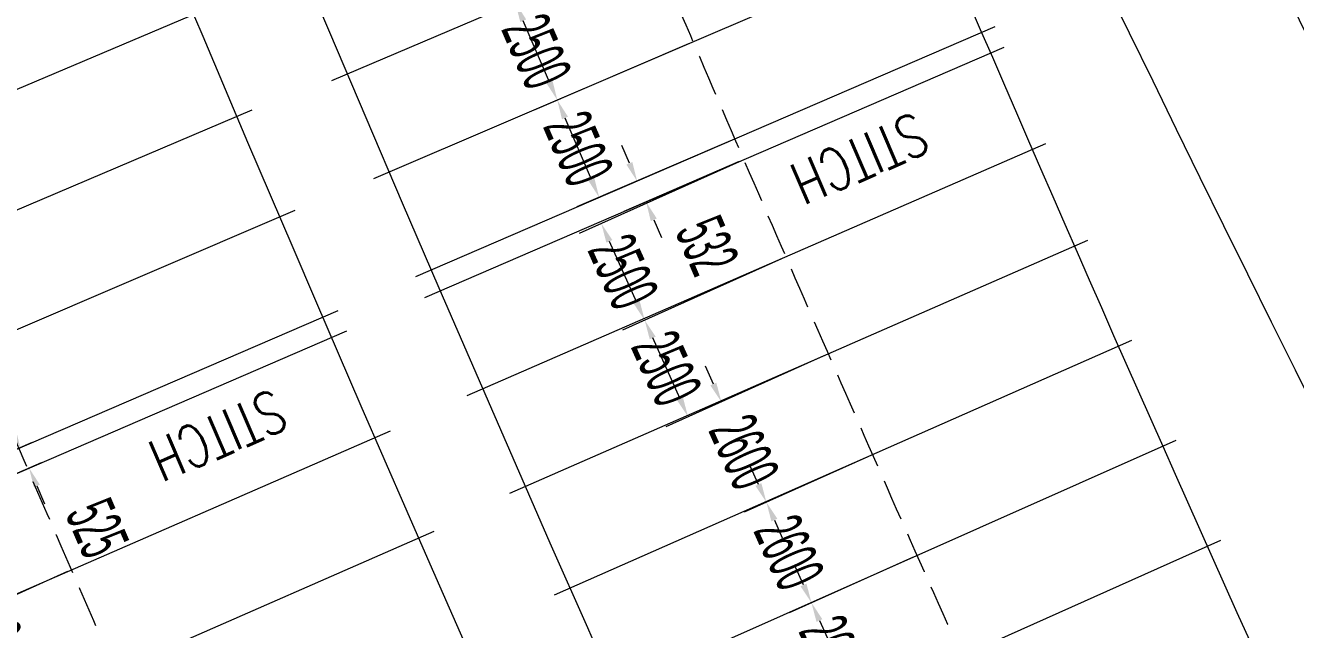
# Model space of a CAD drawing. Header units: millimetres. Extents: x 27228149 to 29012050, y 40856015 to 42918728.
# Drawn here: x 27425136 to 27455137, y 42352546 to 42366813 of the extents above; entities that cross this region are included whole.
import ezdxf

# ---------------------------------------------------------------- set-up
doc = ezdxf.new("R2010")
doc.units = ezdxf.units.MM
doc.header["$LTSCALE"] = 0.05
doc.linetypes.add('DGN Style 3', pattern=[27349.722329, 19535.51595, -7814.20638])
doc.layers.get('Defpoints').update_dxf_attribs({"lineweight": 0})
for name, color, linetype, lineweight in [('InnerEdge_NB', 7, 'Continuous', 0), ('InnerEdge_SB', 7, 'Continuous', 0), ('InnerEdge_SB_Ramp', 7, 'Continuous', 0), ('OuterEdge_NB', 7, 'Continuous', 0), ('OuterEdge_SB', 7, 'Continuous', 0), ('OuterEdge_SBRamp', 7, 'Continuous', 0), ('PlacementCurve_NB', 1, 'DGN Style 3', 0), ('PlacementCurve_SB', 1, 'DGN Style 3', 0), ('PlacementCurve_SBRamp', 1, 'DGN Style 3', 0), ('S-_ANOT----_A-', 7, 'Continuous', 0), ('S-_ANOT----_T-', 7, 'Continuous', 0), ('S-_SEG-----_E-NB', 3, 'Continuous', 13), ('S-_SEG-----_E-SB', 3, 'Continuous', 13), ('S-_WALLLBW-_E-', 40, 'Continuous', 13)]:
    doc.layers.add(name, color=color, linetype=linetype, lineweight=lineweight)
doc.styles.add('Styletxt', font='txt.shx')
doc.styles.add('StyleWORKING', font='WORKING.shx')
doc.dimstyles.new('dim300', dxfattribs={"dimtxt": 750, "dimasz": 750, "dimexe": 375, "dimexo": 375, "dimgap": 375, "dimtad": 1, "dimdec": 0, "dimzin": 11, "dimdsep": 46, "dimtxsty": 'StyleWORKING', "dimsah": 1, "dimcen": 0.09, "dimclrd": 7, "dimclre": 7, "dimadec": 4, "dimazin": 3, "dimtfac": 1, "dimtdec": 0, "dimtmove": 0, "dimatfit": 3, "dimfxl": 1, "dimtolj": 1, "dimtzin": 0, "dimlwd": 0, "dimlwe": 0, "dimarcsym": 0})

# ---------------------------------------------------------------- blocks, each defined once
blk = doc.blocks.new('*D365')
at = {"layer": 'Defpoints', "color": 0, "linetype": 'Continuous', "transparency": 16777216}
for p in [(27439922, 42368726), (27436712, 42367346), (27440904, 42366427)]:
    blk.add_point(p, dxfattribs=at)
at = {"layer": 'S-_ANOT----_A-', "linetype": 'Continuous', "transparency": 16777216}
for p, q in [((27439817, 42368681), (27436184, 42367119)), ((27440798, 42366381), (27437171, 42364822))]:
    blk.add_line(p, q, dxfattribs=at)
at = {"layer": 'S-_ANOT----_A-', "color": 7, "linetype": 'Continuous', "lineweight": 0, "transparency": 16777216}
blk.add_line((27437518, 42365472), (27436894, 42366923), dxfattribs=at)
at = {"layer": 'S-_ANOT----_A-', "color": 7, "linetype": 'Continuous', "transparency": 16777216}
for points in [[(27436964, 42366954), (27436823, 42366893), (27436712, 42367346)], [(27437588, 42365502), (27437447, 42365441), (27437699, 42365049)]]:
    blk.add_solid(points, dxfattribs=at)
at = {"layer": 'S-_ANOT----_A-', "color": 0, "linetype": 'Continuous', "transparency": 16777216, "insert": (27437207, 42366198), "char_height": 1150, "attachment_point": 5, "rotation": 293.2621, "style": 'StyleWORKING'}
blk.add_mtext('\\A1;{\\W0.47826;\\C0;2500}', dxfattribs=at)
blk = doc.blocks.new('*D366')
at = {"layer": 'Defpoints', "color": 0, "linetype": 'Continuous', "transparency": 16777216}
for p in [(27442102, 42363642), (27438740, 42362133), (27443096, 42361348)]:
    blk.add_point(p, dxfattribs=at)
at = {"layer": 'S-_ANOT----_A-', "linetype": 'Continuous', "transparency": 16777216}
for p, q in [((27441997, 42363595), (27438215, 42361898)), ((27442991, 42361301), (27439239, 42359617))]:
    blk.add_line(p, q, dxfattribs=at)
at = {"layer": 'S-_ANOT----_A-', "color": 7, "linetype": 'Continuous', "lineweight": 0, "transparency": 16777216}
blk.add_line((27439575, 42360272), (27438928, 42361714), dxfattribs=at)
at = {"layer": 'S-_ANOT----_A-', "color": 7, "linetype": 'Continuous', "transparency": 16777216}
for points in [[(27438998, 42361745), (27438858, 42361682), (27438740, 42362133)], [(27439645, 42360304), (27439505, 42360241), (27439763, 42359853)]]:
    blk.add_solid(points, dxfattribs=at)
at = {"layer": 'S-_ANOT----_A-', "color": 0, "linetype": 'Continuous', "transparency": 16777216, "insert": (27439253, 42360994), "char_height": 1150, "attachment_point": 5, "rotation": 294.1646, "style": 'StyleWORKING'}
blk.add_mtext('\\A1;{\\W0.47826;\\C0;2500}', dxfattribs=at)
blk = doc.blocks.new('*D367')
at = {"layer": 'Defpoints', "color": 0, "linetype": 'Continuous', "transparency": 16777216}
for p in [(27443096, 42361348), (27439763, 42359853), (27444096, 42359057)]:
    blk.add_point(p, dxfattribs=at)
at = {"layer": 'S-_ANOT----_A-', "linetype": 'Continuous', "transparency": 16777216}
for p, q in [((27442991, 42361301), (27439239, 42359617)), ((27443991, 42359010), (27440262, 42357336))]:
    blk.add_line(p, q, dxfattribs=at)
at = {"layer": 'S-_ANOT----_A-', "color": 7, "linetype": 'Continuous', "lineweight": 0, "transparency": 16777216}
blk.add_line((27440598, 42357992), (27439952, 42359433), dxfattribs=at)
at = {"layer": 'S-_ANOT----_A-', "color": 7, "linetype": 'Continuous', "transparency": 16777216}
for points in [[(27440022, 42359464), (27439882, 42359402), (27439763, 42359853)], [(27440668, 42358023), (27440528, 42357960), (27440787, 42357572)]]:
    blk.add_solid(points, dxfattribs=at)
at = {"layer": 'S-_ANOT----_A-', "color": 0, "linetype": 'Continuous', "transparency": 16777216, "insert": (27440276, 42358713), "char_height": 1150, "attachment_point": 5, "rotation": 294.1646, "style": 'StyleWORKING'}
blk.add_mtext('\\A1;{\\W0.47826;\\C0;2500}', dxfattribs=at)
blk = doc.blocks.new('*D368')
at = {"layer": 'Defpoints', "color": 0, "linetype": 'Continuous', "transparency": 16777216}
for p in [(27444096, 42359057), (27445142, 42356676), (27442638, 42355553)]:
    blk.add_point(p, dxfattribs=at)
at = {"layer": 'S-_ANOT----_A-', "linetype": 'Continuous', "transparency": 16777216}
for p, q in [((27443991, 42359010), (27441049, 42357690)), ((27445037, 42356629), (27442113, 42355317))]:
    blk.add_line(p, q, dxfattribs=at)
at = {"layer": 'S-_ANOT----_A-', "color": 7, "linetype": 'Continuous', "lineweight": 0, "transparency": 16777216}
for p, q in [((27441385, 42358345), (27441197, 42358764)), ((27442826, 42355133), (27443014, 42354713))]:
    blk.add_line(p, q, dxfattribs=at)
at = {"layer": 'S-_ANOT----_A-', "color": 7, "linetype": 'Continuous', "transparency": 16777216}
for points in [[(27441455, 42358376), (27441315, 42358313), (27441574, 42357925)], [(27442896, 42355165), (27442756, 42355102), (27442638, 42355553)]]:
    blk.add_solid(points, dxfattribs=at)
at = {"layer": 'S-_ANOT----_A-', "color": 0, "linetype": 'Continuous', "transparency": 16777216, "insert": (27442107, 42356739), "char_height": 1150, "attachment_point": 5, "rotation": 294.1646, "style": 'StyleWORKING'}
blk.add_mtext('\\A1;{\\W0.47826;\\C0;2600}', dxfattribs=at)
blk = doc.blocks.new('*D369')
at = {"layer": 'Defpoints', "color": 0, "linetype": 'Continuous', "transparency": 16777216}
for p in [(27445142, 42356676), (27446194, 42354299), (27443702, 42353181)]:
    blk.add_point(p, dxfattribs=at)
at = {"layer": 'S-_ANOT----_A-', "linetype": 'Continuous', "transparency": 16777216}
for p, q in [((27445037, 42356629), (27442113, 42355317)), ((27446089, 42354252), (27443178, 42352945))]:
    blk.add_line(p, q, dxfattribs=at)
at = {"layer": 'S-_ANOT----_A-', "color": 7, "linetype": 'Continuous', "lineweight": 0, "transparency": 16777216}
for p, q in [((27442450, 42355973), (27442261, 42356392)), ((27443890, 42352761), (27444079, 42352341))]:
    blk.add_line(p, q, dxfattribs=at)
at = {"layer": 'S-_ANOT----_A-', "color": 7, "linetype": 'Continuous', "transparency": 16777216}
for points in [[(27442519, 42356004), (27442380, 42355941), (27442638, 42355553)], [(27443960, 42352792), (27443821, 42352730), (27443702, 42353181)]]:
    blk.add_solid(points, dxfattribs=at)
at = {"layer": 'S-_ANOT----_A-', "color": 0, "linetype": 'Continuous', "transparency": 16777216, "insert": (27443171, 42354367), "char_height": 1150, "attachment_point": 5, "rotation": 294.1646, "style": 'StyleWORKING'}
blk.add_mtext('\\A1;{\\W0.47826;\\C0;2600}', dxfattribs=at)
blk = doc.blocks.new('*D370')
at = {"layer": 'Defpoints', "color": 0, "linetype": 'Continuous', "transparency": 16777216}
for p in [(27446194, 42354299), (27447253, 42351924), (27444766, 42350809)]:
    blk.add_point(p, dxfattribs=at)
at = {"layer": 'S-_ANOT----_A-', "linetype": 'Continuous', "transparency": 16777216}
for p, q in [((27446089, 42354252), (27443178, 42352945)), ((27447148, 42351877), (27444242, 42350573))]:
    blk.add_line(p, q, dxfattribs=at)
at = {"layer": 'S-_ANOT----_A-', "color": 7, "linetype": 'Continuous', "lineweight": 0, "transparency": 16777216}
for p, q in [((27443514, 42353600), (27443326, 42354020)), ((27444955, 42350389), (27445143, 42349969))]:
    blk.add_line(p, q, dxfattribs=at)
at = {"layer": 'S-_ANOT----_A-', "color": 7, "linetype": 'Continuous', "transparency": 16777216}
for points in [[(27443584, 42353632), (27443444, 42353569), (27443702, 42353181)], [(27445025, 42350420), (27444885, 42350357), (27444766, 42350809)]]:
    blk.add_solid(points, dxfattribs=at)
at = {"layer": 'S-_ANOT----_A-', "color": 0, "linetype": 'Continuous', "transparency": 16777216, "insert": (27444236, 42351995), "char_height": 1150, "attachment_point": 5, "rotation": 294.1646, "style": 'StyleWORKING'}
blk.add_mtext('\\A1;{\\W0.47826;\\C0;2600}', dxfattribs=at)
blk = doc.blocks.new('*D686')
at = {"layer": 'Defpoints', "color": 0, "linetype": 'Continuous', "transparency": 16777216}
for p in [(27425203, 42356350), (27426237, 42353965), (27424183, 42353043)]:
    blk.add_point(p, dxfattribs=at)
at = {"layer": 'S-_ANOT----_A-', "linetype": 'Continuous', "transparency": 16777216}
for p, q in [((27425098, 42356303), (27422594, 42355180)), ((27426132, 42353918), (27423659, 42352808))]:
    blk.add_line(p, q, dxfattribs=at)
at = {"layer": 'S-_ANOT----_A-', "color": 7, "linetype": 'Continuous', "lineweight": 0, "transparency": 16777216}
for p, q in [((27422931, 42355835), (27422742, 42356254)), ((27424372, 42352624), (27424560, 42352204))]:
    blk.add_line(p, q, dxfattribs=at)
at = {"layer": 'S-_ANOT----_A-', "color": 7, "linetype": 'Continuous', "transparency": 16777216}
for points in [[(27423001, 42355866), (27422861, 42355803), (27423119, 42355415)], [(27424442, 42352655), (27424302, 42352592), (27424183, 42353043)]]:
    blk.add_solid(points, dxfattribs=at)
at = {"layer": 'S-_ANOT----_A-', "color": 0, "linetype": 'Continuous', "transparency": 16777216, "insert": (27423652, 42354230), "char_height": 1150, "attachment_point": 5, "rotation": 294.171, "style": 'StyleWORKING'}
blk.add_mtext('\\A1;{\\W0.47826;\\C0;2600}', dxfattribs=at)
blk = doc.blocks.new('*D687')
at = {"layer": 'Defpoints', "color": 0, "linetype": 'Continuous', "transparency": 16777216}
for p in [(27426237, 42353965), (27427277, 42351582), (27425248, 42350671)]:
    blk.add_point(p, dxfattribs=at)
at = {"layer": 'S-_ANOT----_A-', "linetype": 'Continuous', "transparency": 16777216}
for p, q in [((27426132, 42353918), (27423659, 42352808)), ((27427172, 42351535), (27424723, 42350436))]:
    blk.add_line(p, q, dxfattribs=at)
at = {"layer": 'S-_ANOT----_A-', "color": 7, "linetype": 'Continuous', "lineweight": 0, "transparency": 16777216}
for p, q in [((27423995, 42353463), (27423807, 42353883)), ((27425436, 42350252), (27425625, 42349832))]:
    blk.add_line(p, q, dxfattribs=at)
at = {"layer": 'S-_ANOT----_A-', "color": 7, "linetype": 'Continuous', "transparency": 16777216}
for points in [[(27424065, 42353494), (27423925, 42353431), (27424183, 42353043)], [(27425506, 42350283), (27425366, 42350220), (27425248, 42350671)]]:
    blk.add_solid(points, dxfattribs=at)
at = {"layer": 'S-_ANOT----_A-', "color": 0, "linetype": 'Continuous', "transparency": 16777216, "insert": (27424717, 42351858), "char_height": 1150, "attachment_point": 5, "rotation": 294.171, "style": 'StyleWORKING'}
blk.add_mtext('\\A1;{\\W0.47826;\\C0;2600}', dxfattribs=at)
blk = doc.blocks.new('*D940')
at = {"layer": 'Defpoints', "color": 0, "linetype": 'Continuous', "transparency": 16777216}
for p in [(27441891, 42364130), (27442102, 42363642), (27439584, 42363134)]:
    blk.add_point(p, dxfattribs=at)
at = {"layer": 'S-_ANOT----_A-', "linetype": 'Continuous', "transparency": 16777216}
for p, q in [((27441786, 42364084), (27439056, 42362906)), ((27441997, 42363596), (27439267, 42362418))]:
    blk.add_line(p, q, dxfattribs=at)
at = {"layer": 'S-_ANOT----_A-', "color": 7, "linetype": 'Continuous', "lineweight": 0, "transparency": 16777216}
for p, q in [((27439402, 42363556), (27439220, 42363979)), ((27439977, 42362224), (27440159, 42361801))]:
    blk.add_line(p, q, dxfattribs=at)
at = {"layer": 'S-_ANOT----_A-', "color": 7, "linetype": 'Continuous', "transparency": 16777216}
for points in [[(27439472, 42363587), (27439331, 42363526), (27439584, 42363134)], [(27440048, 42362254), (27439907, 42362193), (27439795, 42362646)]]:
    blk.add_solid(points, dxfattribs=at)
at = {"layer": 'S-_ANOT----_A-', "color": 0, "linetype": 'Continuous', "transparency": 16777216, "insert": (27441237, 42361612), "char_height": 1150, "attachment_point": 5, "rotation": 293.3482, "style": 'StyleWORKING'}
blk.add_mtext('\\A1;{\\W0.47826;\\C0;532}', dxfattribs=at)
blk = doc.blocks.new('*D991')
at = {"layer": 'Defpoints', "color": 0, "linetype": 'Continuous', "transparency": 16777216}
for p in [(27425016, 42356842), (27425404, 42357010), (27425613, 42356527)]:
    blk.add_point(p, dxfattribs=at)
at = {"layer": 'S-_ANOT----_A-', "color": 7, "linetype": 'Continuous', "lineweight": 0, "transparency": 16777216}
for p, q in [((27424833, 42357264), (27424651, 42357686)), ((27425406, 42355937), (27425589, 42355515))]:
    blk.add_line(p, q, dxfattribs=at)
at = {"layer": 'S-_ANOT----_A-', "linetype": 'Continuous', "transparency": 16777216}
for p, q in [((27425299, 42356964), (27424488, 42356614)), ((27425507, 42356482), (27424696, 42356131))]:
    blk.add_line(p, q, dxfattribs=at)
at = {"layer": 'S-_ANOT----_A-', "color": 7, "linetype": 'Continuous', "transparency": 16777216}
for points in [[(27424904, 42357294), (27424763, 42357234), (27425016, 42356842)], [(27425477, 42355967), (27425336, 42355907), (27425224, 42356359)]]:
    blk.add_solid(points, dxfattribs=at)
at = {"layer": 'S-_ANOT----_A-', "color": 0, "linetype": 'Continuous', "transparency": 16777216, "insert": (27426833, 42354940), "char_height": 1150, "attachment_point": 5, "rotation": 293.3517, "style": 'StyleWORKING'}
blk.add_mtext('\\A1;{\\W0.47826;\\C0;525}', dxfattribs=at)
blk = doc.blocks.new('*D1083')
at = {"layer": 'Defpoints', "color": 0, "linetype": 'Continuous', "transparency": 16777216}
for p in [(27440904, 42366427), (27437699, 42365049), (27441891, 42364130)]:
    blk.add_point(p, dxfattribs=at)
at = {"layer": 'S-_ANOT----_A-', "linetype": 'Continuous', "transparency": 16777216}
for p, q in [((27440798, 42366381), (27437171, 42364822)), ((27441786, 42364085), (27438158, 42362525))]:
    blk.add_line(p, q, dxfattribs=at)
at = {"layer": 'S-_ANOT----_A-', "color": 7, "linetype": 'Continuous', "lineweight": 0, "transparency": 16777216}
blk.add_line((27438505, 42363175), (27437881, 42364626), dxfattribs=at)
at = {"layer": 'S-_ANOT----_A-', "color": 7, "linetype": 'Continuous', "transparency": 16777216}
for points in [[(27437951, 42364657), (27437810, 42364596), (27437699, 42365049)], [(27438575, 42363205), (27438434, 42363145), (27438687, 42362752)]]:
    blk.add_solid(points, dxfattribs=at)
at = {"layer": 'S-_ANOT----_A-', "color": 0, "linetype": 'Continuous', "transparency": 16777216, "insert": (27438194, 42363901), "char_height": 1150, "attachment_point": 5, "rotation": 293.2621, "style": 'StyleWORKING'}
blk.add_mtext('\\A1;{\\W0.47826;\\C0;2500}', dxfattribs=at)

msp = doc.modelspace()

# ---------------------------------------------------------------- linework, layer by layer
at = {"layer": 'InnerEdge_NB'}
msp.add_lwpolyline([(27283724.5, 42878514.7, -0.0568157), (27345588.8, 42682480.7), (27368075.3, 42566916.3, 0.0263705), (27393633.3, 42464653, 0.0426618), (27458420.2, 42303807.1, 0.1075608), (27699785.7, 42006839.6, 0.026969), (27783127.3, 41947329.2), (27839783.5, 41911319.6)], format="xyb", dxfattribs=at)
at = {"layer": 'InnerEdge_SB', "extrusion": (0, 0, -1)}
msp.add_lwpolyline([(-27784629.2, 41949692.3, 0.026969), (-27701533.2, 42009027.3, 0.1075608), (-27460918.9, 42305070.6, 0.0691101), (-27370363.7, 42569291.8)], format="xyb", dxfattribs=at)
at = {"layer": 'InnerEdge_SB_Ramp'}
msp.add_arc((28346047, 42802241.2), 995233.3, 204.057672, 213.4027861, dxfattribs=at)
at = {"layer": 'OuterEdge_NB', "extrusion": (0, 0, -1)}
msp.add_arc((-28366874.4, 42763192.6), 1032150, 334.1501386, 342.946718, dxfattribs=at)
at = {"layer": 'OuterEdge_SB'}
msp.add_arc((28367638.5, 42763454), 1001850, 201.5257562, 206.7701516, dxfattribs=at)
at = {"layer": 'OuterEdge_SBRamp'}
msp.add_arc((28346047, 42802241.2), 988983.3, 202.081749, 213.4027861, dxfattribs=at)
at = {"layer": 'PlacementCurve_NB'}
msp.add_lwpolyline([(27288809.3, 42846343.4, -0.0480477), (27337834.2, 42680971.8), (27359958.8, 42567267.3, 0.0690894), (27451045.4, 42301107.2, 0.1079959), (27694979, 42000696.1, 0.0193193), (27725549.4, 41977271, 0.0146476), (27778701.6, 41940923.9), (27835716.4, 41904662.4)], format="xyb", dxfattribs=at)
at = {"layer": 'PlacementCurve_SB'}
msp.add_lwpolyline([(27305541.4, 42854039, -0.0482858), (27355899.2, 42684467.3), (27377998.9, 42570890.3, 0.0688708), (27467496.8, 42309348.2, 0.1110949), (27715510, 42007942.3, 0.028125), (27802629.8, 41947720.4), (27845874.9, 41921290)], format="xyb", dxfattribs=at)
at = {"layer": 'PlacementCurve_SBRamp'}
msp.add_lwpolyline([(27427289.7, 42429515.9, 0.0215399), (27462378.6, 42352609)], format="xyb", dxfattribs=at)
at = {"layer": 'S-_SEG-----_E-NB'}
for p, q in [((27414246.9, 42360792.6), (27429474.1, 42367224.7)), ((27415281.7, 42358351.5), (27430492.4, 42364822.7)), ((27416310.9, 42355940.9), (27431505.1, 42362450.6)), ((27417346.2, 42353532.9), (27432523.9, 42360081.1)), ((27417556.1, 42353046.6), (27432730.4, 42359602.6)), ((27418598.7, 42350641.8), (27433756.4, 42357236.2)), ((27419647.4, 42348239.6), (27434788.3, 42354872.4))]:
    msp.add_line(p, q, dxfattribs=at)
at = {"layer": 'S-_SEG-----_E-SB'}
for p, q in [((27432372, 42365513.4), (27446087.6, 42371349.2)), ((27433361.8, 42363195.6), (27447062.7, 42369065.3)), ((27434357.3, 42360880.2), (27448043.5, 42366783.8)), ((27434569.7, 42360388.1), (27448252.8, 42366298.9)), ((27435572.2, 42358075.7), (27449240.5, 42364020.3)), ((27436580.4, 42355765.8), (27450233.7, 42361744.3)), ((27437635.1, 42353366.2), (27451272.7, 42359379.7)), ((27438695.9, 42350969.3), (27452317.8, 42357017.9)), ((27439762.9, 42348575.1), (27453369, 42354658.8))]:
    msp.add_line(p, q, dxfattribs=at)
at = {"layer": 'S-_WALLLBW-_E-', "extrusion": (0, 0, -1)}
for radius in [1032500, 1033900]:
    msp.add_arc((-28366874.4, 42763192.6), radius, 334.1501386, 342.946718, dxfattribs=at)
at = {"layer": 'S-_WALLLBW-_E-'}
for radius, end in [(987233.3, 213.3940806), (988633.3, 213.3940929)]:
    msp.add_arc((28346047, 42802241.2), radius, 202.081749, end, dxfattribs=at)

# ---------------------------------------------------------------- texts
at = {"layer": 'S-_ANOT----_T-', "linetype": 'Continuous', "style": 'Styletxt', "width": 0.75}
for p in [(27446157.8, 42364783), (27431000.7, 42358243.7)]:
    msp.add_text('STITCH', height=1000, rotation=203.33706, dxfattribs=at).set_placement(p)

# ---------------------------------------------------------------- dimensions: what is measured, and where the dimension line sits
at = {"layer": 'S-_ANOT----_A-', "linetype": 'Continuous'}
for base, p1, p2, angle, override, picture, middle, turn in [((27436711.9, 42367345.8), (27440904.1, 42366426.8), (27439922.5, 42368726), 113.26207, {"dimscale": 1000, "dimtxt": 1.15, "dimasz": 0.46, "dimexe": 0.575, "dimexo": 0.115, "dimgap": 0.2875, "dimtad": 1, "dimtih": 0, "dimtoh": 0, "dimlfac": 1, "dimsah": 1, "dimcen": 0, "dimse1": 0, "dimse2": 0, "dimclre": 256, "dimclrt": 0, "dimtol": 0, "dimtfac": 1, "dimtofl": 0, "dimtmove": 2, "dimatfit": 3, "dimfrac": 0, "dimtolj": 1, "dimlwe": 65535}, '*D365', (27437206.8, 42366198), 293.26207), ((27437699.2, 42365049.1), (27441891.5, 42364130.1), (27440904.1, 42366426.8), 113.26207, {"dimscale": 1000, "dimtxt": 1.15, "dimasz": 0.46, "dimexe": 0.575, "dimexo": 0.115, "dimgap": 0.2875, "dimtad": 1, "dimtih": 0, "dimtoh": 0, "dimlfac": 1, "dimsah": 1, "dimcen": 0, "dimse1": 0, "dimse2": 0, "dimclre": 256, "dimclrt": 0, "dimtol": 0, "dimtfac": 1, "dimtofl": 0, "dimtmove": 2, "dimatfit": 3, "dimfrac": 0, "dimtolj": 1, "dimlwe": 65535}, '*D1083', (27438194.1, 42363901.2), 293.26207), ((27439584.2, 42363134.1), (27442102.2, 42363641.9), (27441891.5, 42364130.1), 113.34822, {"dimscale": 1000, "dimtxt": 1.15, "dimasz": 0.46, "dimexe": 0.575, "dimexo": 0.115, "dimgap": 0.2875, "dimtad": 1, "dimtih": 0, "dimtoh": 0, "dimlfac": 1, "dimsah": 1, "dimcen": 0, "dimse1": 0, "dimse2": 0, "dimclre": 256, "dimclrt": 0, "dimtol": 0, "dimtfac": 1, "dimtofl": 0, "dimtmove": 2, "dimatfit": 3, "dimfrac": 0, "dimtolj": 1, "dimlwe": 65535}, '*D940', (27441237.3, 42361612.1), 293.34822), ((27438740, 42362133.4), (27443096.4, 42361348.1), (27442102.2, 42363641.9), 114.16462, {"dimscale": 1000, "dimtxt": 1.15, "dimasz": 0.46, "dimexe": 0.575, "dimexo": 0.115, "dimgap": 0.2875, "dimtad": 1, "dimtih": 0, "dimtoh": 0, "dimlfac": 1, "dimsah": 1, "dimcen": 0, "dimse1": 0, "dimse2": 0, "dimclre": 256, "dimclrt": 0, "dimtol": 0, "dimtfac": 1, "dimtofl": 0, "dimtmove": 2, "dimatfit": 3, "dimfrac": 0, "dimtolj": 1, "dimlwe": 65535}, '*D366', (27439252.9, 42360993.6), 294.16462), ((27439763.3, 42359852.7), (27444096.3, 42359056.8), (27443096.4, 42361348.1), 114.16462, {"dimscale": 1000, "dimtxt": 1.15, "dimasz": 0.46, "dimexe": 0.575, "dimexo": 0.115, "dimgap": 0.2875, "dimtad": 1, "dimtih": 0, "dimtoh": 0, "dimlfac": 1, "dimsah": 1, "dimcen": 0, "dimse1": 0, "dimse2": 0, "dimclre": 256, "dimclrt": 0, "dimtol": 0, "dimtfac": 1, "dimtofl": 0, "dimtmove": 2, "dimatfit": 3, "dimfrac": 0, "dimtolj": 1, "dimlwe": 65535}, '*D367', (27440276.2, 42358712.8), 294.16462), ((27442637.8, 42355552.8), (27444096.3, 42359056.8), (27445142.3, 42356676.5), 114.16462, {"dimscale": 1000, "dimtxt": 1.15, "dimasz": 0.46, "dimexe": 0.575, "dimexo": 0.115, "dimgap": 0.2875, "dimtad": 1, "dimjust": 0, "dimtih": 0, "dimtoh": 0, "dimlfac": 1, "dimsah": 1, "dimcen": 0, "dimse1": 0, "dimse2": 0, "dimclre": 256, "dimclrt": 0, "dimtol": 0, "dimtfac": 1, "dimtofl": 0, "dimtmove": 2, "dimatfit": 3, "dimfrac": 0, "dimtolj": 1, "dimlwe": 65535}, '*D368', (27442106.9, 42356739.4), 294.16462), ((27425015.8, 42356841.7), (27425612.7, 42356527.1), (27425404.4, 42357009.5), 113.35173, {"dimscale": 1000, "dimtxt": 1.15, "dimasz": 0.46, "dimexe": 0.575, "dimexo": 0.115, "dimgap": 0.2875, "dimtad": 1, "dimtih": 0, "dimtoh": 0, "dimlfac": 1, "dimsah": 1, "dimcen": 0, "dimse1": 0, "dimse2": 0, "dimclre": 256, "dimclrt": 0, "dimtol": 0, "dimtfac": 1, "dimtofl": 0, "dimtmove": 2, "dimatfit": 3, "dimfrac": 0, "dimtolj": 1, "dimlwe": 65535}, '*D991', (27426833, 42354940), 293.35173), ((27443702.2, 42353180.7), (27445142.3, 42356676.5), (27446194.4, 42354298.9), 114.16462, {"dimscale": 1000, "dimtxt": 1.15, "dimasz": 0.46, "dimexe": 0.575, "dimexo": 0.115, "dimgap": 0.2875, "dimtad": 1, "dimjust": 0, "dimtih": 0, "dimtoh": 0, "dimlfac": 1, "dimsah": 1, "dimcen": 0, "dimse1": 0, "dimse2": 0, "dimclre": 256, "dimclrt": 0, "dimtol": 0, "dimtfac": 1, "dimtofl": 0, "dimtmove": 2, "dimatfit": 3, "dimfrac": 0, "dimtolj": 1, "dimlwe": 65535}, '*D369', (27443171.3, 42354367.3), 294.16462), ((27424183.5, 42353043.2), (27425203, 42356350.4), (27426237.2, 42353964.9), 114.17099, {"dimscale": 1000, "dimtxt": 1.15, "dimasz": 0.46, "dimexe": 0.575, "dimexo": 0.115, "dimgap": 0.2875, "dimtad": 1, "dimjust": 0, "dimtih": 0, "dimtoh": 0, "dimlfac": 1, "dimsah": 1, "dimcen": 0, "dimse1": 0, "dimse2": 0, "dimclre": 256, "dimclrt": 0, "dimtol": 0, "dimtfac": 1, "dimtofl": 0, "dimtmove": 2, "dimatfit": 3, "dimfrac": 0, "dimtolj": 1, "dimlwe": 65535}, '*D686', (27423652.5, 42354229.7), 294.17099), ((27444766.5, 42350808.5), (27446194.4, 42354298.9), (27447252.6, 42351924), 114.16462, {"dimscale": 1000, "dimtxt": 1.15, "dimasz": 0.46, "dimexe": 0.575, "dimexo": 0.115, "dimgap": 0.2875, "dimtad": 1, "dimjust": 0, "dimtih": 0, "dimtoh": 0, "dimlfac": 1, "dimsah": 1, "dimcen": 0, "dimse1": 0, "dimse2": 0, "dimclre": 256, "dimclrt": 0, "dimtol": 0, "dimtfac": 1, "dimtofl": 0, "dimtmove": 2, "dimatfit": 3, "dimfrac": 0, "dimtolj": 1, "dimlwe": 65535}, '*D370', (27444235.6, 42351995.2), 294.16462), ((27425248, 42350671.3), (27426237.2, 42353964.9), (27427277.4, 42351582.1), 114.17099, {"dimscale": 1000, "dimtxt": 1.15, "dimasz": 0.46, "dimexe": 0.575, "dimexo": 0.115, "dimgap": 0.2875, "dimtad": 1, "dimjust": 0, "dimtih": 0, "dimtoh": 0, "dimlfac": 1, "dimsah": 1, "dimcen": 0, "dimse1": 0, "dimse2": 0, "dimclre": 256, "dimclrt": 0, "dimtol": 0, "dimtfac": 1, "dimtofl": 0, "dimtmove": 2, "dimatfit": 3, "dimfrac": 0, "dimtolj": 1, "dimlwe": 65535}, '*D687', (27424717, 42351857.8), 294.17099)]:
    dim = msp.add_linear_dim(base=base, p1=p1, p2=p2, angle=angle, text='{\\W0.47826;\\C0;<>}', dimstyle='dim300', override=override, dxfattribs=at)
    dim.commit()
    dim.dimension.update_dxf_attribs({"geometry": picture, "text_midpoint": middle, "dimtype": 160, "text_rotation": turn})

doc.saveas('drawing.dxf')
